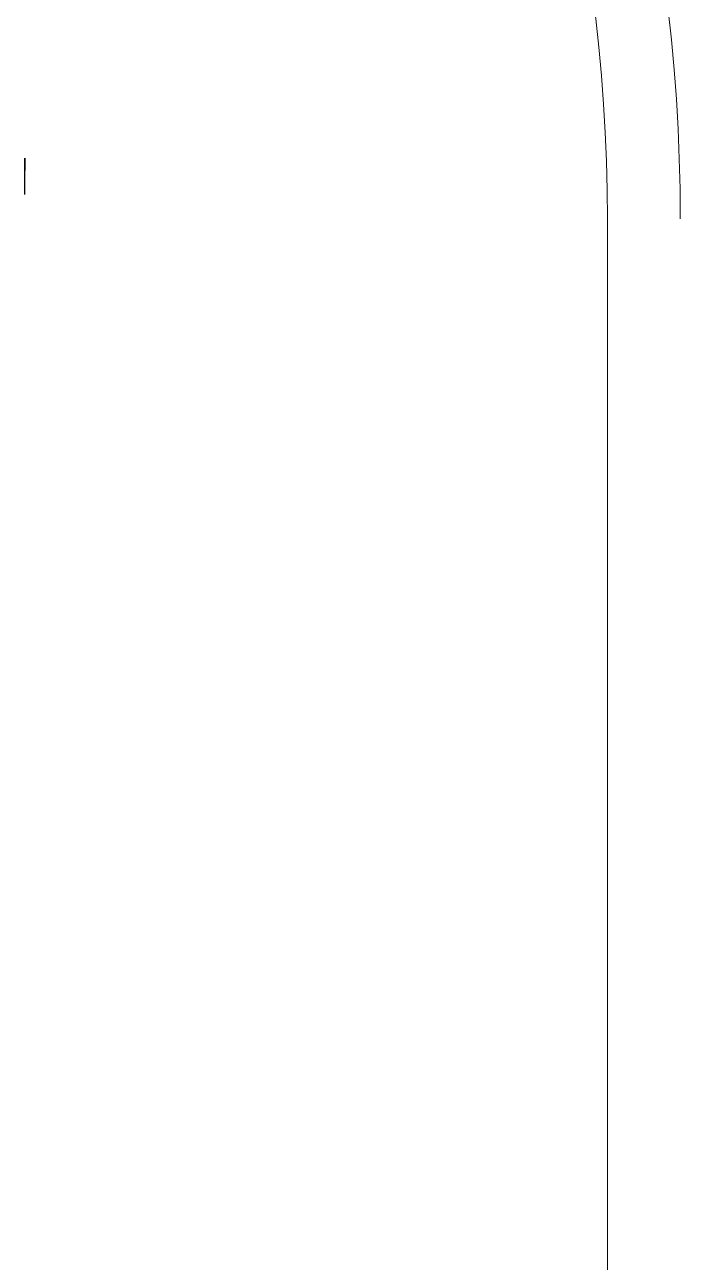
# Model space of a CAD drawing. Header units: inches. Extents: x 3324238 to 135265466, y -1036581 to 20094598.
# Drawn here: x 3353518.91 to 3353523.26, y -519261.42 to -519253.2 of the extents above; entities that cross this region are included whole.
import ezdxf

# ---------------------------------------------------------------- set-up
doc = ezdxf.new("R2010")
doc.units = ezdxf.units.IN
doc.header["$MEASUREMENT"] = 0
doc.layers.add('PDF_Geometry', color=7, linetype='Continuous')

msp = doc.modelspace()

# ---------------------------------------------------------------- linework, layer by layer
at = {"layer": 'PDF_Geometry', "color": 32, "lineweight": 13, "true_color": 0xdd6e00}
msp.add_lwpolyline([(3353522.7765, -519332.0817), (3353522.7765, -519254.4915, 1.00015), (3353499.8943, -519254.4915)], format="xyb", dxfattribs=at)
at = {"layer": 'PDF_Geometry', "lineweight": 25}
msp.add_lwpolyline([(3353518.9091, -519254.0886), (3353518.9091, -519254.1692)], close=True, dxfattribs=at)
for points in [[(3353518.9091, -519254.2498), (3353518.9091, -519254.1692)], [(3353518.9091, -519254.3303), (3353518.9091, -519254.2498)]]:
    msp.add_lwpolyline(points, dxfattribs=at)
at = {"layer": 'PDF_Geometry', "color": 32, "lineweight": 13, "true_color": 0xdd6e00}
msp.add_arc((3353511.3354, -519254.4835), 11.9246, 359.96181, 180.03819, dxfattribs=at)

doc.saveas('drawing.dxf')
